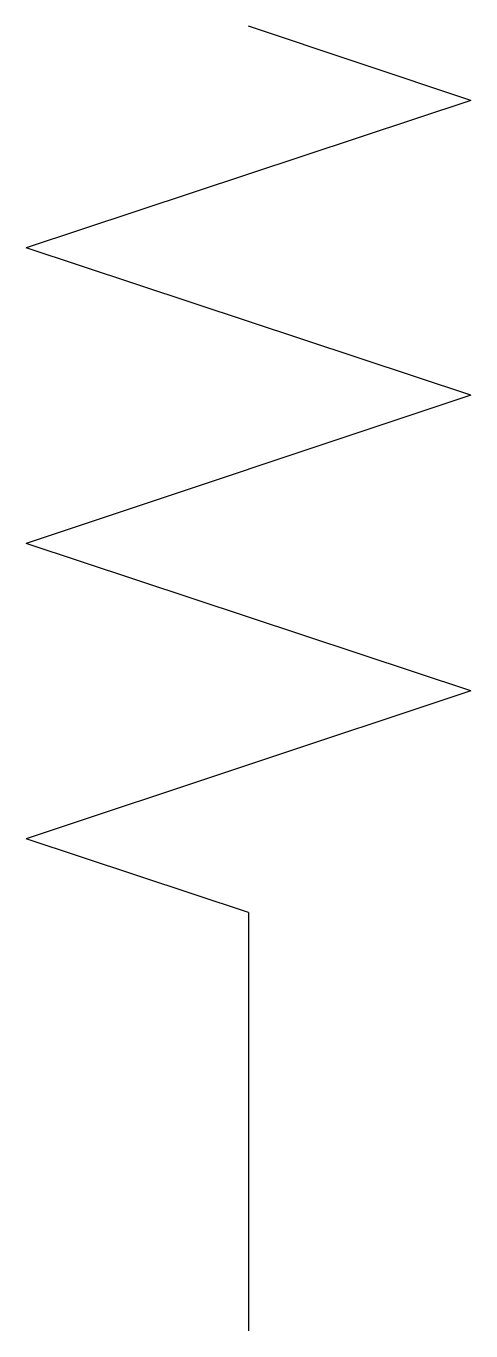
# Model space of a CAD drawing. Header units: metres. Extents: x -21628.1 to -21621.7, y -12299 to -12280.4.
import ezdxf

# ---------------------------------------------------------------- set-up
doc = ezdxf.new("R2010")
doc.units = ezdxf.units.M

msp = doc.modelspace()

# ---------------------------------------------------------------- linework, layer by layer
for p, q in [((-21621.72, -12281.47), (-21624.89, -12280.41)), ((-21621.72, -12281.47), (-21628.06, -12283.57)), ((-21621.72, -12285.67), (-21628.06, -12283.57)), ((-21621.72, -12285.67), (-21628.06, -12287.78)), ((-21621.72, -12289.88), (-21628.06, -12287.78)), ((-21621.72, -12289.88), (-21628.06, -12291.99)), ((-21624.89, -12293.04), (-21628.06, -12291.99)), ((-21624.89, -12293.04), (-21624.89, -12299))]:
    msp.add_line(p, q)

doc.saveas('drawing.dxf')
